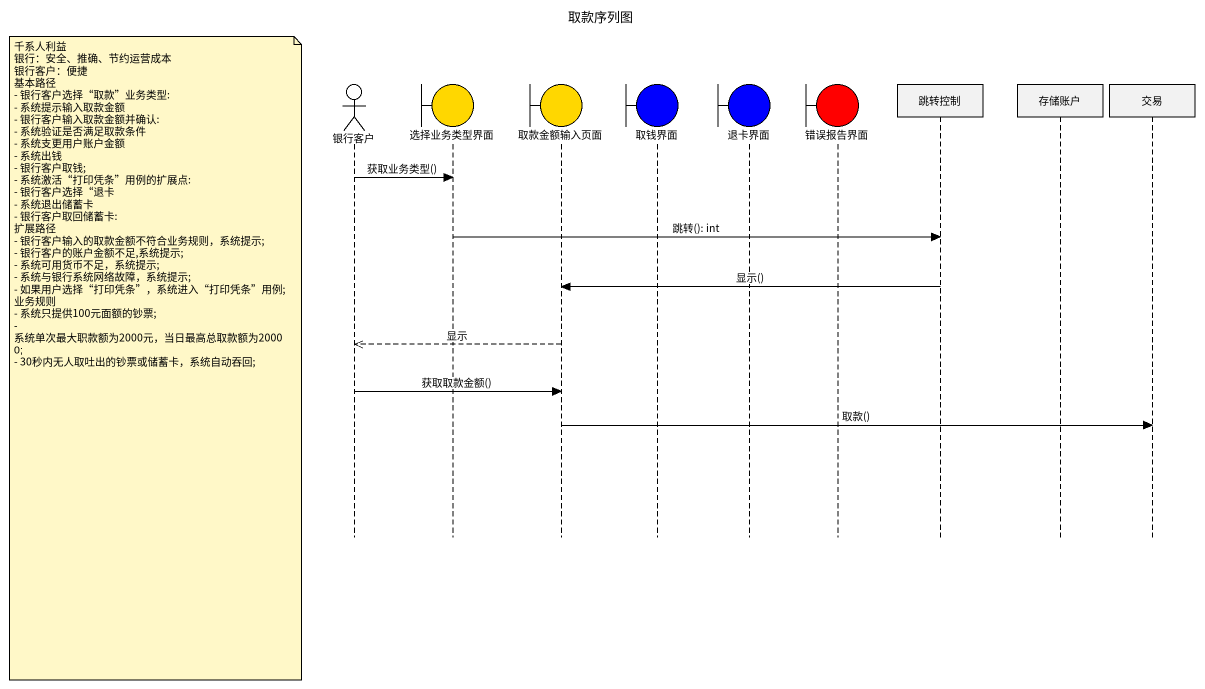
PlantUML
@startuml
title 取款序列图
hide footbox
actor 银行客户
boundary 选择业务类型界面 #FFD700
boundary 取款金额输入页面 #FFD700
boundary 取钱界面 #0000FF
boundary 退卡界面 #0000FF
boundary 错误报告界面 #FF0000
participant 跳转控制
participant 存储账户
participant 交易

银行客户 -> 选择业务类型界面 : 获取业务类型()
选择业务类型界面 -> 跳转控制 : 跳转(): int
跳转控制 -> 取款金额输入页面 : 显示()
取款金额输入页面 -->> 银行客户 : 显示
note left of 银行客户
  千系人利益
  银行：安全、推确、节约运营成本
  银行客户：便捷
  基本路径
  - 银行客户选择“取款”业务类型:
  - 系统提示输入取款金额
  - 银行客户输入取款金额并确认:
  - 系统验证是否满足取款条件
  - 系统支更用户账户金额
  - 系统出钱
  - 银行客户取钱;
  - 系统激活“打印凭条”用例的扩展点:
  - 银行客户选择“退卡
  - 系统退出储蓄卡
  - 银行客户取回储蓄卡:
  扩展路径
  - 银行客户输入的取款金额不符合业务规则，系统提示;
  - 银行客户的账户金额不足,系统提示;
  - 系统可用货币不足，系统提示;
  - 系统与银行系统网络故障，系统提示;
  - 如果用户选择“打印凭条”，系统进入“打印凭条”用例;
  业务规则
  - 系统只提供100元面额的钞票;
  - 系统单次最大职款额为2000元，当日最高总取款额为20000;
  - 30秒内无人取吐出的钞票或储蓄卡，系统自动吞回;
end note
银行客户 -> 取款金额输入页面 : 获取取款金额()
取款金额输入页面 -> 交易 : 取款()
@enduml
